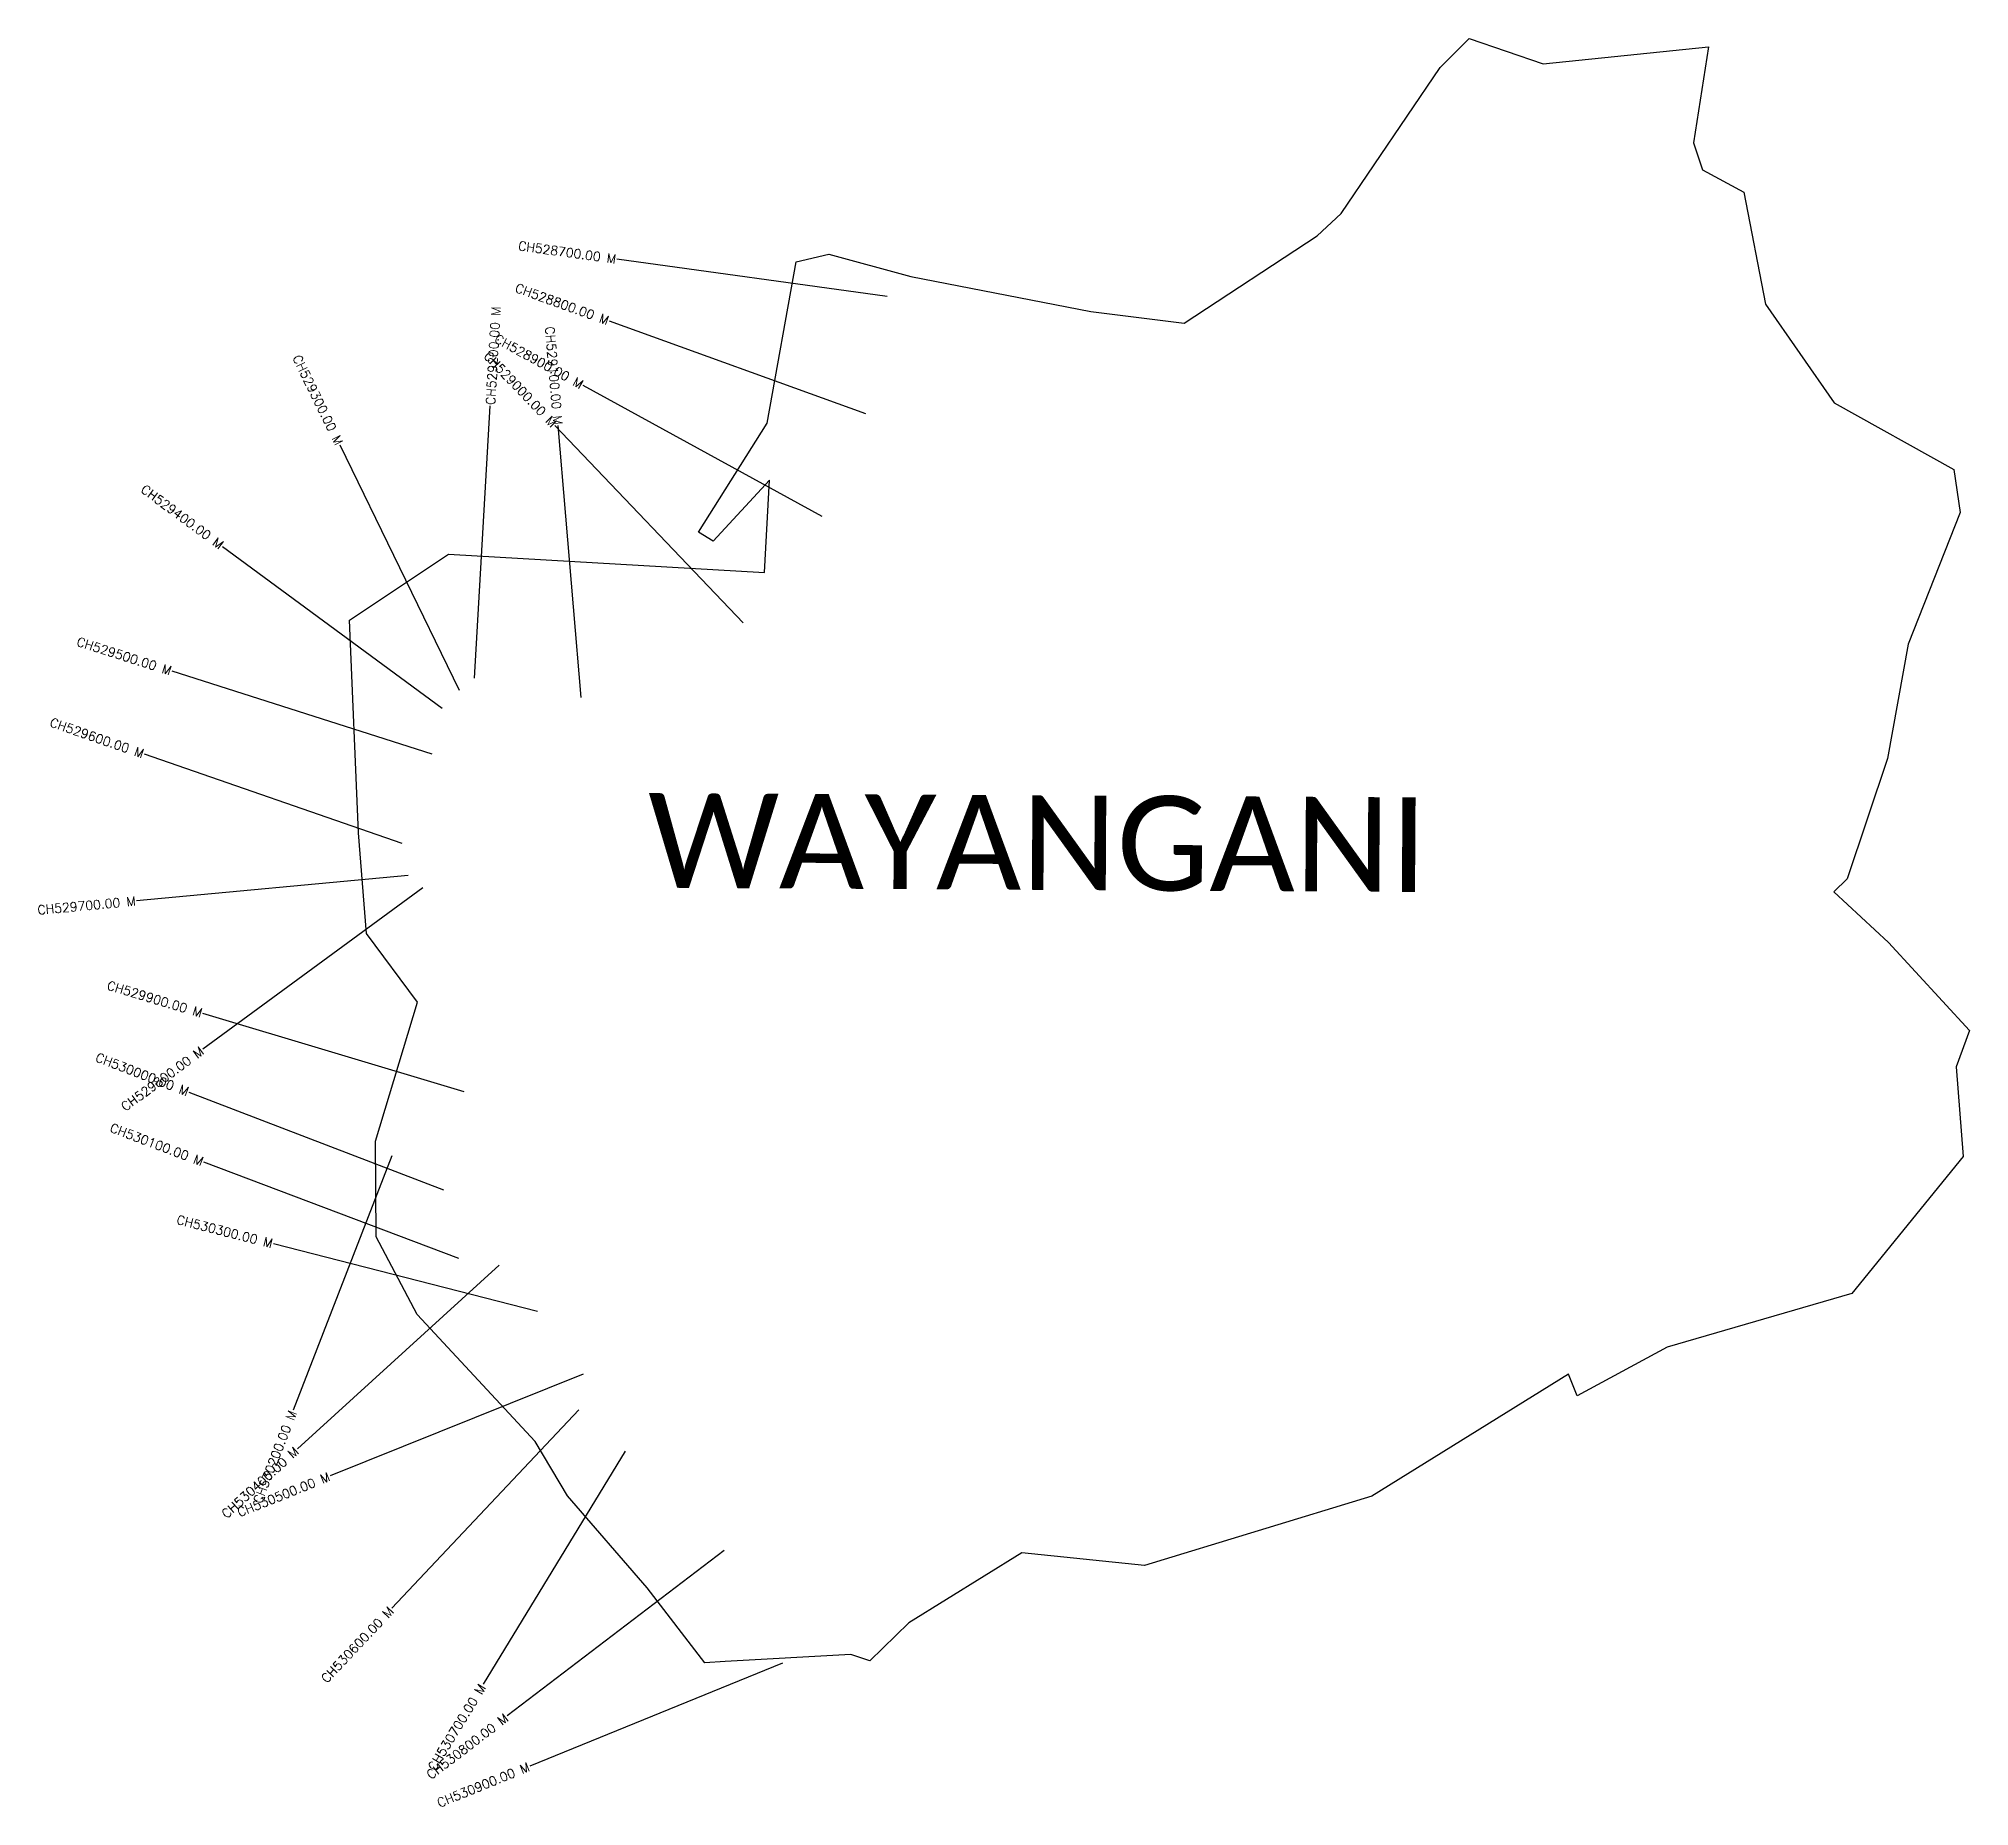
# Model space of a CAD drawing. Header units: metres. Extents: x 316853 to 318977, y 1871365 to 1873310.
import ezdxf
from ezdxf.enums import TextEntityAlignment as Align

# ---------------------------------------------------------------- set-up
doc = ezdxf.new("R2010")
doc.units = ezdxf.units.M
for name, color, linetype in [('CS', 134, 'Continuous'), ('CSMark', 6, 'Continuous'), ('village', 3, 'Continuous'), ('VILLAGE NAME', 250, 'Continuous')]:
    doc.layers.add(name, color=color, linetype=linetype)
doc.styles.get("Standard").update_dxf_attribs({"font": 'simplex.shx'})

msp = doc.modelspace()

# ---------------------------------------------------------------- linework, layer by layer
at = {"layer": 'CS'}
for p, q in [((317786.4, 1873025.9), (317489.2, 1873066.9)), ((317763.1, 1872897), (317480.9, 1872998.8)), ((317715, 1872783.8), (317451.9, 1872928)), ((317332.6, 1872606.2), (317349.9, 1872905.7)), ((317628.2, 1872666.9), (317421, 1872883.9)), ((317449.9, 1872585), (317424.5, 1872884)), ((317315.9, 1872592.7), (317184.6, 1872862.4)), ((317296.9, 1872572.7), (317055.5, 1872750.8)), ((317285.8, 1872522.7), (316999.9, 1872613.7)), ((317253, 1872424.2), (316969.5, 1872522.4)), ((317259.6, 1872389), (316960.9, 1872361.2)), ((317275.7, 1872375.5), (317033.8, 1872198.1)), ((317321.1, 1872151.3), (317033.7, 1872237.4)), ((317298.7, 1872043.2), (317018.6, 1872150.6)), ((317315.4, 1871967.8), (317034.7, 1872073.7)), ((317241.7, 1872080.8), (317133, 1871801.1)), ((317401.9, 1871909.6), (317111.3, 1871984)), ((317359.5, 1871960.6), (317137.7, 1871758.7)), ((317452.2, 1871840.8), (317173.8, 1871728.8)), ((317447.1, 1871801.6), (317241.5, 1871583.2)), ((317498.1, 1871755.8), (317342, 1871499.6)), ((317607.2, 1871646.6), (317368.6, 1871464.7)), ((317671.2, 1871522.9), (317393.4, 1871409.7))]:
    msp.add_line(p, q, dxfattribs=at)
at = {"layer": 'village', "color": 3, "true_color": 0x00ff00}
msp.add_polyline3d([(318976.7, 1872218.6, 0), (318962, 1872178.6, 0), (318969.7, 1872080.1, 0), (318847.5, 1871929.4, 0), (318644.1, 1871870.4, 0), (318545.4, 1871816.7, 0), (318535.6, 1871840.8, 0), (318319.6, 1871706.6, 0), (318069.6, 1871630.4, 0), (317934.5, 1871644.1, 0), (317810.2, 1871567.3, 0), (317767.5, 1871525.5, 0), (317746.3, 1871532.3, 0), (317608.4, 1871524.5, 0), (317585.9, 1871523.2, 0), (317522.6, 1871605.8, 0), (317434.7, 1871707, 0), (317399.3, 1871766.6, 0), (317269.3, 1871906.2, 0), (317224.3, 1871991.6, 0), (317223.7, 1872097, 0), (317269.8, 1872249.8, 0), (317213.6, 1872325.5, 0), (317204.8, 1872436.2, 0), (317195.2, 1872669.8, 0), (317303.9, 1872742.5, 0), (317651.5, 1872722.5, 0), (317657, 1872824, 0), (317595.2, 1872757, 0), (317578.8, 1872766.9, 0), (317654.3, 1872886.5, 0), (317686.2, 1873064.1, 0), (317722.4, 1873072.5, 0), (317812.6, 1873047.8, 0), (318010.4, 1873009.5, 0), (318112.9, 1872996.6, 0), (318259.3, 1873092.5, 0), (318285.9, 1873117.1, 0), (318394.6, 1873278, 0), (318426.5, 1873309.6, 0), (318507.8, 1873282, 0), (318689.8, 1873300.4, 0), (318673.3, 1873195, 0), (318683.2, 1873165.1, 0), (318728.6, 1873140.8, 0), (318752.4, 1873017.4, 0), (318827.8, 1872909.1, 0), (318959.6, 1872835.5, 0), (318966.5, 1872788.2, 0), (318909.2, 1872643.6, 0), (318886.7, 1872517.8, 0), (318842.2, 1872385.6, 0), (318827.5, 1872371.1, 0), (318887.8, 1872315.6, 0)], close=True, dxfattribs=at)

# ---------------------------------------------------------------- texts
at = {"layer": 'CSMark'}
for s, rotation, p in [('CH528700.00 M', 352.134, (317488.2, 1873067.1)), ('CH528800.00 M', 340.1607, (317480, 1872999.2)), ('CH528900.00 M', 331.2685, (317451, 1872928.5)), ('CH529100.00 M', 274.8622, (317424.4, 1872884.9)), ('CH529300.00 M', 295.9714, (317184.1, 1872863.3)), ('CH529000.00 M', 313.6787, (317420.4, 1872884.6)), ('CH529400.00 M', 323.5762, (317054.7, 1872751.4)), ('CH529500.00 M', 342.3419, (316998.9, 1872614)), ('CH529600.00 M', 340.8997, (316968.6, 1872522.7)), ('CH529700.00 M', 5.2996, (316959.9, 1872361.1)), ('CH529900.00 M', 343.334, (317032.8, 1872237.7)), ('CH529800.00 M', 36.2665, (317033, 1872197.5)), ('CH530000.00 M', 339.0149, (317017.7, 1872151)), ('CH530100.00 M', 339.3341, (317033.8, 1872074.1)), ('CH530300.00 M', 345.6431, (317110.3, 1871984.2)), ('CH530200.00 M', 68.7586, (317132.7, 1871800.2)), ('CH530400.00 M', 42.3155, (317136.9, 1871758)), ('CH530500.00 M', 21.9101, (317172.9, 1871728.5)), ('CH530600.00 M', 46.732, (317240.8, 1871582.5)), ('CH530700.00 M', 58.6395, (317341.4, 1871498.7)), ('CH530800.00 M', 37.3238, (317367.8, 1871464.1)), ('CH530900.00 M', 22.161, (317392.5, 1871409.4))]:
    msp.add_text(s, height=10, rotation=rotation, dxfattribs=at).set_placement(p, align=Align.MIDDLE_RIGHT)
msp.add_text('CH529200.00 M', height=10, rotation=86.691, dxfattribs=at).set_placement((317350, 1872906.7), align=Align.MIDDLE_LEFT)
at = {"layer": 'VILLAGE NAME', "insert": (317523.5, 1872479.8), "char_height": 104.042, "attachment_point": 1, "rotation": 359.6762}
msp.add_mtext_dynamic_manual_height_columns('{\\fCalibri|b0|i0|c0|p34;WAYANGANI}', width=1807.981, gutter_width=520.2, heights=[0], dxfattribs=at)

doc.saveas('drawing.dxf')
